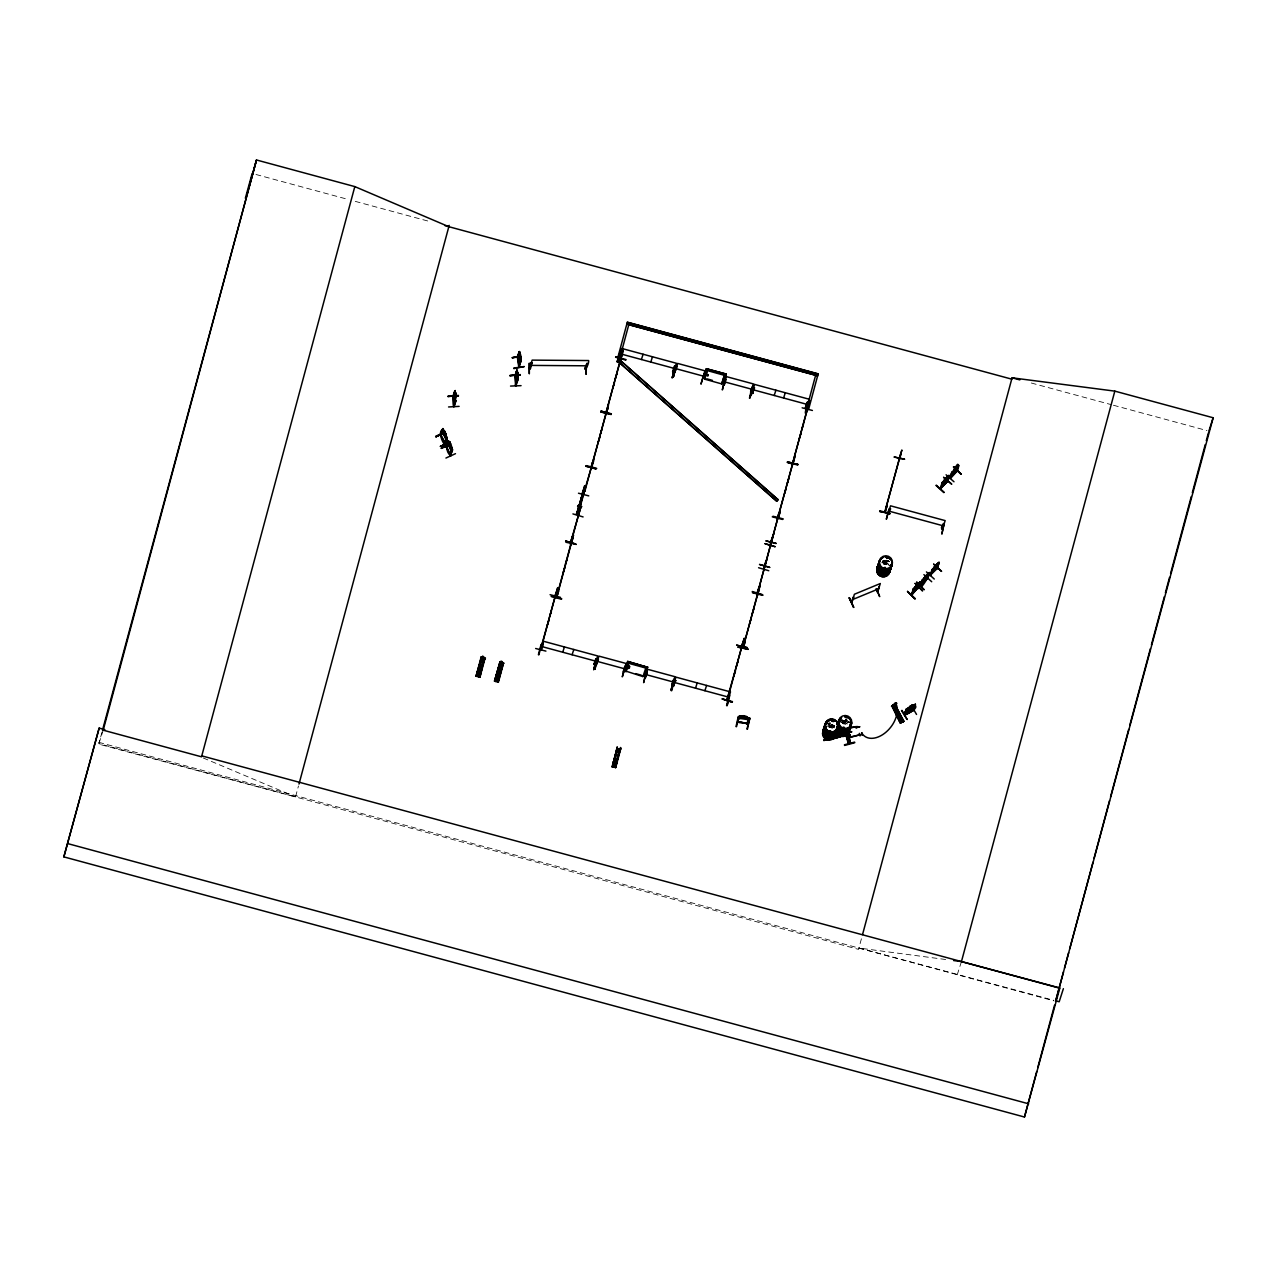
<?xml version="1.0" encoding="UTF-8"?>
<svg xmlns="http://www.w3.org/2000/svg" width="1277" height="1277" viewBox="0 0 1277 1277"><rect width="100%" height="100%" fill="white"/><g stroke="black" fill="none" stroke-linecap="round" stroke-linejoin="round"><path stroke-width="0.75" stroke-dasharray="5 3.75" d="M830.896 724.793L831.215 725.623M831.231 725.591L832.205 724.634M832.524 725.033L831.838 726.022L829.427 725.751M845.358 722.032L844.799 720.723M846.14 721.681L845.151 720.675L844.544 721.569M882.487 561.178A6.608 6.481 17.8 0 1 888.856 562.918C885.28 557.985 884.769 564.067 886.477 561.257M101.984 732.104L98.872 743.661L858.559 949.386L862.023 936.504M103.198 730.189L98.744 744.124L295.53 796.912L298.467 785.962M957.223 974.782L961.453 961.581M886.669 562.119L881.944 562.598A6.704 6.577 17.8 0 1 889.51 565.743L888.409 564.37M844.257 720.898L845.151 720.451M844.656 720.835L844.432 722.112L847.784 724.107A6.704 6.577 17.8 0 0 841.288 722.367L845.629 722.207M840.537 720.244L842.15 719.605M882.407 561.146L885.999 561.066M846.811 721.617L848.247 722.638A6.704 6.577 17.8 0 0 841.719 720.978L846.843 721.585M841.32 722.383L844.736 722.415M828.15 724.506L829.906 724.346A6.608 6.481 17.8 0 0 828.214 724.554A6.704 6.577 17.8 0 1 829.89 724.33M827.672 725.975L829.443 725.799M945.682 959.506L858.926 948.045L1053.796 1000.322M883.269 563.716L886.637 564.626M845.151 720.404L846.172 721.409M845.885 724.474A6.577 6.449 17.8 0 0 842.597 723.58L845.949 724.362M842.581 723.468L844.32 723.708M831.582 725.959L830.625 725.017M828.996 727.092L832.365 728.002M1031.305 383.004L1111.501 404.713M1113.4 405.24L1206.957 430.572M255.975 174.486L347.615 199.292M355.261 201.367L429.726 221.528M98.776 742.32L1053.701 1000.785M888.473 564.37L884.881 561.641M885.424 562.662L887.036 563.333M845.645 719.605L847.274 720.276A6.577 6.449 17.8 0 0 845.629 719.653M831.63 724.57A6.704 6.577 17.8 0 1 834.647 726.294A6.608 6.481 17.8 0 0 831.63 724.586L834.663 726.278A6.704 6.577 17.8 0 0 831.614 724.634M203.219 757.963L295.53 796.912M886.557 560.97L884.849 561.928M834.2 727.73L830.896 725.687M849.716 722.734L848.646 721.361A6.577 6.449 17.8 0 1 849.62 722.702M886.238 560.14A6.577 6.449 17.8 0 1 889.191 561.832M881.944 562.886A6.608 6.481 17.8 0 1 888.313 564.61M889.446 565.711A6.608 6.481 17.8 0 0 882.024 562.646A6.704 6.577 17.8 0 1 888.409 564.45M886.573 564.737A6.577 6.449 17.8 0 0 883.285 563.843A6.593 6.465 17.8 0 1 886.541 564.801M882.407 561.433A6.608 6.481 17.8 0 1 888.776 563.157M882.439 561.162A6.704 6.577 17.8 0 1 888.904 562.918M827.672 726.262A6.608 6.481 17.8 0 1 834.041 727.986M829.012 727.22A6.577 6.449 17.8 0 1 832.301 728.098M834.152 727.826A6.704 6.577 17.8 0 0 827.672 726.07A6.608 6.481 17.8 0 1 834.12 727.746M828.134 724.793A6.608 6.481 17.8 0 1 829.842 724.586A6.704 6.577 17.8 0 0 828.134 724.618M831.55 724.825A6.608 6.481 17.8 0 1 834.519 726.533M828.581 723.484A6.577 6.449 17.8 0 1 830.273 723.277M840.585 720.483A6.577 6.449 17.8 0 1 842.166 719.845M845.566 719.877A6.577 6.449 17.8 0 1 847.146 720.531M848.503 721.569A6.577 6.449 17.8 0 1 849.556 722.91M841.256 722.622A6.608 6.481 17.8 0 1 847.625 724.346M841.798 720.914A6.608 6.481 17.8 0 1 848.167 722.654M841.335 722.383A6.608 6.481 17.8 0 1 847.705 724.107M841.719 721.17A6.608 6.481 17.8 0 1 848.104 722.894M830.305 723.021L828.565 723.229A6.577 6.449 17.8 0 1 830.353 723.069M889.351 561.609L887.978 560.475A6.577 6.449 17.8 0 1 889.255 561.609"/><path stroke-width="1.5" d="M453.447 396.237L453.016 397.386L455.25 390.523L455.378 402.51L454.692 392.262L454.564 394.082M517.871 380.035L517.217 370.777L517.887 378.71M848.343 733.078C851.903 727.794 844.033 747.747 849.524 734.467L849.828 735.632L848.646 735.728M849.205 732.375L832.524 736.877M520.026 362.939L518.941 353.154M444.428 443.199L445.402 443.805L440.773 435.617L442.943 430.237C436.143 428.561 445.849 454.883 446.615 438.825L446.535 437.819L446.615 438.825M441.363 435.186L440.421 434.771M442.608 428.88L442.05 430.636C454.596 460.327 434.834 408.241 447.158 438.171L445.37 443.614M450.925 455.506C443.263 452.409 447.301 428.29 452.473 449.935L450.43 455.985L452.058 449.616L452.138 450.621M482.53 656.378L485.452 658.086L483.712 659.922L481.429 659.315L481.349 656.713M499.834 661.725L499.914 664.311L502.196 664.934L503.633 663.226M620.702 748.019L619.441 750.349L617.174 749.727L617.094 747.141M540.586 649.37L541.288 649.578M540.379 649.849L557.73 587.628L554.761 596.694M556.309 597.109L556.708 596.024M571.17 543.874L570.995 544.688M605.506 414.131L608.363 406.294M606.272 413.301L606.096 414.195M605.873 413.157L623.208 350.329L620.223 359.396M727.14 700.307L727.778 699.429M741.298 647.375L741.538 646.417M743.533 646.944L742.927 647.423M743.565 647.056L743.39 647.87M757.085 594.763L760.07 585.696L742.911 647.854M757.724 594.396L757.5 595.098M778.651 516.483L778.3 517.648L780.263 511.359M792.634 464.589L792.458 463.583M792.618 462.577L793.304 462.21M792.107 464.892L809.762 400.834L806.777 409.901M808.852 405.048C809.299 401.728 806.793 412.854 807.479 409.119M884.69 512.093L901.897 450.015L898.848 459.433M520.681 356.762L518.733 367.169L519.148 366.371M455.905 395.918C452.649 422.479 452.84 390.507 453.032 397.163M453.08 397.083L455.25 390.65M514.918 375.438L515.589 385.893L517.584 379.556M515.349 376.492L516.946 370.314L514.839 375.709M517.313 381.663L516.515 371.543L517.201 381.775M516.052 385.542L517.871 379.923M892.527 705.191L892.894 706.963L894.985 705.91L896.486 703.404L895.369 702.988M541.288 649.003C540.171 653.058 543.731 641.325 542.31 644.406M592.161 465.945L591.921 466.855M899.615 458.73L898.944 459.417L899.104 458.379M848.63 734.866L847.577 739.032L848.614 738.745M848.567 738.984L849.46 734.754M498.126 674.735L498.126 673.346M498.525 674.831L499.084 673.49M829.427 734.929L828.406 735.057M829.731 731.082L830.577 730.811M833.642 720.835L832.716 721.553L832.301 720.467M833.626 721.617L833.578 720.212M843.682 727.411L844.32 727.459M845.933 717.562L847.13 717.546M883.046 571.745L882.662 571.681M884.753 567.579L885.057 567.579M915.29 704.202L912.975 710.73L914.54 705.064C922.489 709.629 888.92 721.728 913.678 709.884L915.386 704.138L906.271 709.022L905.058 712.502L905.968 712.518M913.789 710.299L904.754 715.136L907.149 709.006L905.601 714.051M738.298 716.477L736.015 726.613M736.542 726.629L738.681 716.557M738.968 717.578L740.022 718.472M739.559 715.711L749.727 718.041L747.731 724.282L746.965 723.42M739.926 718.488L749.168 719.781M740.452 716.461L739.431 716.605L740.452 716.461C733.716 725.751 741.394 720.914 747.971 724.219M740.82 715.758L749.711 718.153L749.04 719.877M742.991 716.381L741.362 716.142L740.979 717.355L747.524 718.855L747.923 717.642L746.295 717.035M743.198 715.727L746.407 717.035M747.428 729.231L749.647 718.568L748.705 718.36L749.727 719.095L746.901 729.007M565.631 541.081L575.815 544.066L565.663 540.969M572.926 513.913L583.094 516.93M578.497 493.225L588.761 495.875M585.792 466.057L596.04 468.803M577.587 506.618L578.05 505.516L577.651 506.394M579.072 506.73L579.199 506.346M579.104 506.33L579.311 505.9M572.272 537.074L570.564 542.406L580.859 507.177L578.146 516.1M579.487 510.289L578.13 515.924M579.934 507.161L580.253 505.995L580.029 507.113M583.509 493.88L585.265 488.772M593.725 459.321L583.445 494.327M591.107 467.685L592.336 462.434M581.514 506.378L581.195 507.56L581.642 506.49M758.586 567.738L768.77 570.723M772.266 516.85L782.562 519.468M757.101 592.847L757.325 592.177M758.953 587.133L757.197 592.672M764.284 565.919L766.024 560.811M765.354 563.285L763.678 568.313M773.08 536.627L770.478 544.656M770.638 542.246L773.83 533.834M763.742 568.313L763.949 569.159L763.726 568.361M777.054 518.462L777.278 517.983M772.441 536.947L769.983 545.071M778.89 512.955L776.991 518.67M762.353 594.619L752.217 591.49M769.648 567.451L759.48 564.434L769.68 567.339M776.129 543.316L765.817 540.857L776.081 543.523M615.594 357.241L625.81 360.098M560.38 597.301L550.084 594.699M565.871 542.246L576.262 544.433M611.188 414.498L600.892 411.944L601.132 411.066L611.236 414.387L600.892 411.944M736.669 645.108L746.949 647.758M802.148 407.81L812.411 410.476M762.72 595.321L752.424 592.767M894.283 456.99L904.659 459.241L894.251 457.086M535.638 648.493L545.918 651.11M551.265 596.598L561.529 599.248M586.478 465.626L596.726 468.356M538.91 654.83L541.4 644.709M538.399 654.67L541.033 644.614M540.969 649.785L541.225 648.924M554.777 597.029L555.016 596.12M542.661 644.502L542.901 643.592M557.059 590.932L555.096 597.221L555.463 596.056M542.996 644.614L542.071 644.374L542.996 644.614L541.193 650.328M618.77 357.049L617.03 361.982L620.271 351.957M620.191 351.941L617.557 362.014M570.787 543.667L570.611 544.385M558.672 591.139L556.708 597.428L556.98 596.423M591.682 465.913L591.395 466.807L591.714 465.834M619.026 356.73L620.063 357.384M572.846 538.479L571.042 544.385M621.691 351.925L620.766 351.67L621.691 351.925L619.904 357.544L619.074 357.384M606.814 411.306L606.112 412.152M593.709 460.837L591.826 466.999M606.431 412.471L606.671 411.561M620.255 359.683L620.574 358.502M622.538 353.617L620.574 359.906M596.918 659.746L593.725 669.675L596.678 659.155L595.752 658.916L596.934 659.762M593.757 669.563L596.455 659.523M672.644 371.846L673.57 372.086C680.146 349.914 666.227 399.062 675.357 366.467L674.432 366.212L672.628 371.463L673.745 371.926M674.432 366.212L675.262 366.802M672.963 377.114L675.565 367.026L672.5 376.875M671.191 690.634L673.825 680.577M674.256 680.689L671.75 690.681M674.096 685.813L673.059 685.797M675.804 680.577L674.879 680.338L675.804 680.577L673.187 686.052L675.916 677.129L730.508 691.911L727.555 700.834L729.454 694.113M753.063 387.921L749.822 397.945L752.903 387.985M752.951 392.933L752.009 392.837M754.484 387.889L753.558 387.633L754.484 387.889L752.568 393.587M732.296 702.27L722.223 698.902L732.312 702.206M736.637 645.22L747.029 647.407M772.984 516.243L783.264 518.925M787.446 462.466L797.933 464.317C792.363 465.435 777.007 458.299 797.758 464.956M741.618 646.449L744.283 638.149L726.9 699.876M726.565 705.527L729.486 695.119L728.56 694.88L729.726 695.71L727.092 705.782L729.199 695.47M727.06 699.892L727.89 700.434L727.363 699.078M743.022 642.267L743.613 641.453L741.298 647.647M806.441 408.129L805.643 407.235M805.611 407.267L806.378 408.049L809.187 399.222L754.595 384.425L751.866 393.396M807.144 402.526L808.165 402.431C800.727 423.485 810.767 408.448 807.144 402.526L805.611 407.698M743.613 646.864L743.326 647.934L744.874 641.565M757.101 595.098L757.341 594.188M757.772 594.22L757.596 594.906M759.384 589L757.5 595.162M792.825 463.998L792.49 464.876L794.422 458.698M794.917 456.815L792.969 463.104L792.73 462.066M806.793 410.236L807.016 409.231L807.24 410.348M890.021 513.705L879.645 511.438L890.085 513.466M884.769 512.077L884.977 510.944L885.28 511.997M886.829 506.889L886.701 505.884L885.264 511.885M901.227 453.319L899.375 459.417M886.446 519.132L889.111 508.964L886.318 519.085M944.038 523.937L941.835 534.121L944.214 523.458C939.489 528.502 942.218 528.375 942.426 529.093L945.156 520.601L890.548 505.82L887.898 514.439L888.824 513.865M890.532 508.916L889.606 508.677L890.532 508.916L887.914 514.376M941.58 528.981L942.602 528.455M597.476 659.347L594.906 669.324M594.874 669.324L597.253 659.315M596.742 664.599L596.455 663.96M598.466 659.092L596.167 664.647L598.945 656.123L626.241 663.513L623.032 671.957M703.914 374.177L700.961 384.154L704.92 370.809L677.624 363.418L674.926 372.022L677.145 366.387M625.235 666.881L622.282 676.858L625.219 666.722M645.172 677.177C643.831 683.051 649.817 662.971 645.364 678.023M750.908 392.534L753.701 384.01L726.39 376.619L724.139 385.303L723.772 384.553M725.927 379.604L724.139 385.223M673.761 679.907L671.048 690.059L674.001 680.082M752.297 386.755C743.406 420.516 759.464 366.627 750.525 392.167M611.38 413.796L601.1 411.178M748.178 649.386L737.819 647.12L748.258 649.147M797.886 464.525L787.654 461.731M879.821 510.784L890.069 513.546M201.766 755.856L1059.782 988.206L1024.473 1117.024L63.85 856.883L99.159 728.082L104.858 729.63M63.85 856.883L99.159 728.082M102.495 730.173L256.485 159.976L354.814 186.602L201.527 756.814L103.198 730.189L256.485 159.976M298.994 784.046L449.185 225.359M480.886 657.958L476.098 676.124L477.199 676.427L482.083 658.278L480.934 657.974L482.067 658.278M476.321 676.156L481.509 657.815L476.002 676.108L477.151 676.427L481.174 658.006M482.754 659.219L483.185 658.357M476.305 676.06L479.96 677.161L483.919 658.709L484.845 659.012L479.944 677.161L478.779 676.842L483.632 658.677M479.418 677.002L484.653 658.677L478.763 676.826M499.914 663.114L495.684 681.439L494.55 681.12L499.658 662.986L503.33 664.008L498.429 682.157L497.296 681.854L502.116 663.689L503.298 664.008L502.212 663.721M499.722 662.747L494.582 681.136M499.993 662.827L494.486 681.104L495.684 681.439L500.488 663.274M495.237 681.311L500.281 663.178M500.185 661.869L500.839 661.454M500.807 663.417L501.973 663.322M501.222 663.29L501.063 664.152L501.462 663.417M497.695 681.966L502.404 663.737M497.775 681.982L503.138 663.673L497.998 682.046M501.015 661.39L503.968 663.242M617.765 357.768L619.808 358.151L617.765 357.768L627.342 322.171L818.158 373.842L808.58 409.438L806.585 408.911L815.588 375.422M579.981 504.495L576.39 514.408L577.22 513.099M576.39 514.408L584.962 485.994L581.769 496.194M579.247 505.516L584.515 485.883M541.64 646.481L556.038 592.911M619.744 358.31L628.747 324.821M557.41 594.028L571.825 540.458M571.968 539.245L579.167 512.46M584.834 491.39L592.033 464.605M592.448 463.727L606.846 410.156M607.118 409.167L621.516 355.597M608.538 404.873L590.932 468.308L590.724 467.462M627.757 661.965L624.661 670.728L642.938 676.587L646.098 667.153L628.779 662.46M703.34 378.024L706.309 368.702L726.326 374.113L723.357 383.435L725.943 374.544L706.436 369.261L703.34 378.024L704.808 378.407M627.63 661.406L647.535 667.264L627.63 661.406L624.661 670.728M706.309 368.702L726.326 374.113M616.903 748.386L612.465 766.711M617.829 748.705L612.417 766.695L616.983 748.162M612.274 766.663L617.254 748.242M612.497 766.727L617.541 748.593L612.864 766.823L611.795 766.535L615.706 767.573L620.574 749.423L619.664 749.12L614.588 767.269L615.45 767.445M619.106 749.104L618.068 748.833M619.664 749.12L615.674 767.573M615.243 767.445L620.399 749.088L614.78 767.285M647.247 667.248L644.422 676.076L647.647 666.817M723.357 383.435L721.633 383.882L704.649 379.157L704.888 378.279M728.704 695.103L742.591 643.432M758.522 589.766L778.587 515.126M743.964 644.55L758.378 590.98M793.4 460.662L757.596 592.831M793.655 459.688L808.07 406.118M795.092 455.394L777.422 518.829M885.807 508.869L900.205 455.298M862.534 934.588L1012.07 377.8L1019.844 379.892M953.568 960.543L961.453 961.581L1114.821 391.129L1213.15 417.755L1055.552 1001.407M1024.473 1117.024L1036.701 1071.531M1037.722 1067.748L1054.531 1005.191M1055.584 1001.296L1063.47 971.957M1064.507 968.11L1068.641 952.706M1069.679 948.859L1092.968 862.246M1094.006 858.399L1109.521 800.647M1110.559 796.8L1128.66 729.438M1129.698 725.575L1150.401 648.588M1151.439 644.741L1164.369 596.614M1165.406 592.767L1169.54 577.364M1170.578 573.517L1191.281 496.53M1192.319 492.683L1205.249 444.556M1206.286 440.709L1208.345 433.015M578.513 506.586L578.657 506.075M580.588 507.001L580.748 506.41M245.36 198.206L252.16 173.449M249.558 185.117L256.358 160.359M577.124 512.987L584.483 487.766L585.377 488.006L580.764 504.67L578.018 513.242L577.124 512.987L584.531 487.575M578.018 513.242L582.631 496.577L581.737 496.322M628.715 663.306L628.954 662.428L645.939 667.153L645.699 668.031L628.715 663.306L625.953 671.862M642.938 676.587L643.193 675.709M920.414 582.312C919.632 582.264 916.678 596.487 919.52 582.344M922.345 579.854C915.386 602.329 938.004 558.863 926.942 578.72M930.39 574.889L937.621 568.201L939.026 562.518L937.126 568.728M354.814 186.602L448.818 226.699M447.876 396.333L458.427 395.758M445.96 434.18L444.476 431.067L445.96 434.18L445.226 436.175L443.853 433.27L435.84 436.798L443.853 433.095L444.524 431.195M448.562 406.964L459.129 406.373M452.84 396.445L454.644 391.065M442.8 428.801L440.788 434.563L445.402 443.805M440.868 435.665L442.193 429.535M444.204 431.897L444.476 431.067M449.951 441.842L440.405 446.407L450.174 442.465M455.554 393.843L455.362 392.358C456.4 394.13 453.096 411.386 453.989 405.272M455.921 400.659L454.021 406.613L453.367 396.014M441.363 448.435L449.344 445.003M446.2 437.963L444.524 442.943M444.795 442.991L446.535 437.819M445.976 446.758L448.051 441.188L446.854 447.285M446.439 447.477L447.716 441.331M451.148 446.679L449.041 442.305L449.217 445.593L451.467 449.536L451.196 446.551M449.999 442.864L449.376 445.066L450.733 447.988L451.467 445.992M445.928 458.044L455.49 453.67M451.723 449.759L450.382 454.596M452.058 449.616L450.478 454.628M517.281 357.161L512.221 357.72L517.696 356.81L517.855 358.103L519.34 351.829L517.201 357.273L517.871 357.959L519.516 351.542M520.346 375.087L509.778 375.614L520.314 374.624M513.753 368.047L524.272 366.563L513.849 368.606M518.223 355.341C520.521 340.544 522.006 375.741 519.755 352.388M519.276 357.289L520.186 353.937M510.529 386.069L521.064 385.654M519.771 360.449L520.808 357.225M514.966 376.651L517.073 369.803L517.329 370.841M520.713 361.008L518.813 367.377L517.329 356.858M520.968 360.242L519.164 367.217L517.728 357.049M517.696 372.325L517.249 377.721L517.584 372.325M521.064 361.583L520.026 362.828M517.839 375.183L515.509 384.856M529.364 373.634L529.301 363.115L529.237 373.618M529.428 368.702C529.827 367.393 529.987 371.415 531.12 362.971L532.078 363.338L531.12 362.971M530.498 368.606L529.428 368.606M530.274 368.718L532.078 362.971M481.509 657.815L477.215 676.427M478.556 667.711L481.988 668.589M477.119 673.043L480.535 673.953M477.614 671.191L481.046 672.069M478.077 669.515L481.493 670.441M476.8 674.272L480.216 675.15M483.536 658.15L482.323 658.405L483.408 658.533M586.095 365.078C582.775 374.624 589.32 364.536 588.617 360.545L532.158 360.13L529.54 368.191M586.638 363.753C588.458 360.816 584.371 370.889 584.914 368.415M586.127 373.953L586.079 365.27L586.159 373.953M497.056 672.676L500.472 673.602M495.284 679.268L498.7 680.146M495.604 678.039L499.036 678.917M496.099 676.203L499.515 677.129M496.545 674.559L499.977 675.437M494.79 681.072L498.365 682.141M618.994 357.352L621.787 348.461L676.395 363.259L673.522 371.91M618.052 361.407L776.703 501.207L618.052 361.407L619.473 359.731L778.076 499.706L619.473 359.731M620.031 356.953L619.058 356.953L620.143 356.969M615.211 379.061L616.903 373.778M612.737 388.272L614.429 382.988M608.123 407.203L605.905 414.466L606.304 413.189M600.541 433.605L602.233 428.322M598.067 442.816L599.759 437.532M584.962 485.994L581.673 494.758M583.174 494.853L585.377 488.006M551.409 596.072L561.704 598.626M572.399 536.627L571.042 542.246M570.659 543.747L570.516 544.672L573.517 535.175L556.772 597.237M565.519 563.907L567.211 558.64M563.045 573.118L564.737 567.85M549.733 616.36L551.425 611.092M547.258 625.57L548.95 620.303M540.586 649.801L543.108 641.166L597.7 655.947L594.763 664.87L594.092 663.912M641.405 359.507L643.097 354.24M650.791 362.061L652.483 356.778M562.726 652.212L564.418 646.944M572.112 654.75L573.804 649.482M593.853 664.519L595.752 658.916M704.696 378.391L707.458 369.755L724.618 374.448L724.378 375.326L707.394 370.601L707.634 369.723L704.649 379.157M707.666 375.598L708.065 375.869M624.836 666.243L623.527 672.069M626.001 671.079L628.954 662.428M628.731 667.169L629.21 667.344M628.38 668.174L628.587 668.573M628.603 667.089L629.577 667.153M629.609 666.402L628.667 666.067L629.593 666.291M721.633 383.882L724.666 374.448L722.016 383.084M613.806 759.975L617.238 760.853M614.317 758.091L617.733 759.017M616.695 750.253L619.584 751.036M612.529 764.684L615.961 765.562M612.034 766.519L615.466 767.397M644.677 676.14L647.535 667.264M645.013 677.927L647.71 669.324L675.006 676.714L671.894 684.664M751.818 392.693L752.712 393.508M673.617 679.46L671.941 684.695M774.213 395.471L775.905 390.203M783.599 398.025L785.291 392.741M695.518 688.175L697.226 682.908M704.904 690.713L706.596 685.446M805.34 407.778L807.24 402.175M806.585 408.911L808.58 409.438M818.11 374.001L627.294 322.331M807.383 409.422L809.091 404.139M801.764 429.567L803.456 424.299M799.29 438.777L800.982 433.51M787.095 484.127L788.787 478.843M784.621 493.337L786.313 488.053M778.475 517.377L780.024 512.269M767.413 557.698L764.061 568.935M752.057 614.429L753.765 609.161M743.613 641.453L741.745 647.439M749.583 623.639L751.291 618.355M736.286 666.881L737.978 661.614M733.812 676.092L735.504 670.808M745.225 641.661L743.437 647.567M726.868 700.594L728.56 694.88M732.471 701.6L722.191 698.998M739.67 715.743L737.787 721.776M743.23 715.615L742.671 717.738L745.832 718.456L746.502 716.381M743.868 715.902L745.896 716.365M746.822 723.963L748.705 718.36M747.923 723.804L737.819 721.521L748.003 723.644M849.189 597.875L853.659 607.389L849.157 597.907M853.212 597.125L851.472 602.425L853.802 597.269M851.759 602.808L854.393 594.252L880.316 583.541L877.586 592.145M853.659 607.389L849.46 597.684M887.068 505.979L885.44 511.199M840.362 736.765L840.936 735.121L828.677 738.074L823.713 740.532L835.956 737.771L833.003 738.01L836.483 736.621L828.31 739.335C847.289 734.275 817.791 741.123 831.503 738.393C820.089 742.049 844.273 735.76 834.855 736.797M824.559 739.83L825.676 739.559M827.448 738.713L827.081 740.181L837.073 737.819L840.442 736.653L840.825 735.169M877.411 591.666L879.151 586.414L877.65 592.081M848.822 734.371L832.061 738.984L848.71 733.956M851.727 731.976L832.62 737.228L851.567 731.609M844.416 744.794L854.616 742.097M847.385 738.329L848.391 734.77L850.61 743.262L848.183 734.866M849.253 732.168L848.662 734.195L833.865 737.962M849.732 735.169L848.375 734.818M846.38 735.344L848.774 743.725L846.539 735.217M850.147 743.278L847.657 735.025M940.239 488.309L947.534 481.429L940.447 488.804L942.586 482.514L947.694 476.656L943.942 481.445L944.613 479.37M941.979 482.722L942.091 484.334M943.655 477.39L951.764 484.206L943.639 477.359M948.364 475.954L941.915 482.802L940.638 488.532M907.564 591.459L915.322 598.642M941.133 488.149L944.421 480.152M946.097 474.789L953.983 481.78M946.608 481.716L948.859 475.411M946.8 482.036L949.034 475.395L948.316 476.018M949.226 476.002L947.662 481.142M913.183 589.048L912.8 591.826M915.162 583.397L922.569 590.948L915.13 583.429M944.182 492.268L936.312 485.196M920.142 581.642L913.199 589.192L911.379 594.874L918.514 587.149L918.003 588.362M912.241 593.837C917.684 579.774 909.096 599.791 912.512 594.076M951.078 474.198L951.828 473.975C966.37 456.958 947.901 480.79 951.716 472.378M953.376 466.999L961.102 474.278L953.664 466.759M915.098 587.628L917.62 584.467L915.21 586.909M916.806 582.12L924.181 589.782L916.758 582.232M956.792 471.373C962.986 447.078 943.017 495.189 952.323 472.155M915.817 585.68L914.715 589L917.604 585.792L916.311 586.718C921.85 580.173 911.586 590.9 915.354 587.771L913.55 590.197L917.955 583.972M917.046 585.313L917.445 584.499M917.732 588.106L919.663 582.823L918.865 583.381M958.596 465.051L956.665 471.612M921.786 581.753L929.305 572.447L927.214 579.167M923.909 574.634L931.715 581.753M958.947 465.642L957.351 470.894L950.471 478.173M920.925 585.744L922.952 579.63L921.659 584.882M924.293 578.561L924.963 576.486M942.745 524.911L941.724 528.423M924.756 577.14L923.127 579.822L928.714 573.086M927.629 578.05L920.605 585.6M961.182 474.118L953.68 466.728M938.563 563.907L931.524 571.394L934.572 566.86M930.263 575.32L932.066 569.494M930.598 575.576L932.673 569.271L930.981 574.554M934.03 568.217L934.7 566.142M938.403 562.79L932.848 569.462L934.509 566.924M891.761 705.91L900.269 723.101L901.339 722.559L892.288 705.83L900.333 723.069L903.861 721.282L895.033 704.489L891.458 706.293M902.839 721.792L893.597 704.441L892.99 705.319M936.887 568.808L939.026 562.088L932.082 569.654M892.655 707.618L895.704 706.277M892.862 705.702L893.868 704.681L892.767 704.984M934.269 579.04L926.448 571.904M894.586 704.649L903.797 721.313L902.807 721.808M933.679 564.163L941.564 571.282M896.422 715.152L899.567 713.54M898.114 718.376L901.259 716.748M899.008 720.068L902.169 718.456M901.977 710.363L907.181 719.526L901.514 710.635M899.631 721.17L902.743 719.637M906.367 708.974L904.723 714.402M905.792 714.418L907.899 708.16L912.241 705.83M909.208 707.618L907.293 710.523L909.463 708.751L907.755 709.086L910.421 708.24M908.601 709.789L909.687 706.484L912.64 704.888L912.369 705.718M911.299 705.415L916.535 714.45M911.108 708.623L911.778 706.548L913.31 706.197L910.948 709.15M912.528 704.968L911.411 708.24L908.298 710.172L912.432 707.745L910.709 708.065L912.784 706.373M1114.821 391.129L1012.214 377.832L1011.847 379.173L445.003 225.662M961.453 961.581L1059.862 987.967M1208.872 431.083L1213.15 417.755M1063.374 988.669L1059.176 1001.759L1055.712 1000.833M877.044 591.81L877.459 591.618M606.383 411.274L606.463 412.567M615.227 758.889L615.386 760.134M616.456 759.863L616.456 759.049M886.174 557.251L888.058 557.027M886.557 557.091L886.813 558.113M885.057 567.291L884.211 567.914M887.882 557.65L886.557 557.81M831.902 720.627L833.785 720.388M833.833 721.122L831.981 721.106M440.565 434.627L441.299 435.617M620.75 359.523L620.973 358.645M529.412 367.999L530.418 368.462M848.598 738.84L849.652 735.536M484.765 658.214L483.744 659.794L481.461 659.171M620.494 748.641L619.489 750.206L617.206 749.583M947.486 478.588L948.38 477.055M957.223 468.244L958.197 466.791M918.658 584.802L913.151 590.66L919.679 583.461M927.9 575.672L922.297 581.466L928.746 574.187M861.672 732.775L862.326 735.329L861.672 732.775A23.05 15.228 -51.8 0 0 886.286 731.913A23.05 15.228 -51.8 0 0 895.64 703.052L893.677 705.032M896.566 703.18L895.959 703.994M917.253 585.233L918.418 584.18L913.422 589.766L913.789 588.825M926.32 576.757L928.044 573.772L927.022 574.698M936.057 566.413L937.781 563.428L936.679 564.466M480.583 669.611C480.838 666.514 478.061 670.345 480.423 669.723M832.412 720.324L833.514 720.739M844.225 727.571L843.315 727.267M643.337 675.772L644.789 675.709M918.913 583.318L912.624 590.309M941.995 482.882L942.921 481.764M952.562 471.325L951.732 472.522M914.093 588.09L913.199 589.192M913.933 589.048L915.162 587.58M584.93 368.67L585.904 369.021M898.992 715.743L897.923 714.593L898.992 715.711M943.831 492.635L936.057 485.483M907.516 591.522L915.018 598.977L907.612 591.427M776.703 501.207L778.124 499.546M944.629 479.513L946.975 477.007M942.586 482.514L941.947 483.201L942.857 482.754M956.984 470.67L950.04 477.933M941.245 487.894L946.927 481.86M956.585 471.548L950.87 477.79L954.142 469.808M918.163 583.334L915.817 585.824M927.325 574.139L924.979 576.629M937.063 563.78L934.716 566.27M915.146 587.755L917.333 585.441M922.952 579.63L922.297 580.317L923.223 579.87M932.673 569.271L932.034 569.957L932.944 569.526M939.297 562.758L938.387 563.205M937.621 565.328L932.114 571.186M911.73 595.034L918.594 587.069M930.342 575.241L937.398 567.595M941.452 571.394L933.71 564.195M594.954 664.854L594.028 664.343M913.103 708.128L914.316 706.947L912.911 708.719M917.796 584.004L918.897 582.966L913.55 590.261L915.529 586.398M480.934 657.001L481.748 656.729M912.927 707.41L907.085 710.619M616.344 759.991L615.386 760.102M846.316 716.509L846.843 716.62M845.566 717.466L847.401 717.482L845.965 716.381M830.609 731.146L829.779 731.035M952.498 472.346L957.431 466.297L956.489 467.302M906.989 709.358L905.632 710.762L913.741 707.139L914.891 705.989L905.712 710.762L914.045 705.606M672.628 371.463L673.665 371.735L672.771 371.208M540.267 649.626L540.873 648.684M727.651 700.786L726.741 700.339M909.064 708.352L907.484 709.405L911.698 707.554L913.773 705.016L912.321 705.606M907.181 709.789L908.713 708.879M900.86 722.798L892.288 705.83M902.775 721.824L894.89 704.345M895.017 704.489L893.948 705.032L903.047 721.665L903.813 721.297M894.395 703.643L895.193 703.228M911.938 706.564L907.005 709.469M906.766 709.948L908.809 708.847M911.634 707.298L913.247 706.42M906.223 712.039L905.249 711.928L913.167 708.112L905.888 712.582L912.927 708.591M909.655 706.612L912.688 704.984M906.478 709.773L907.149 709.006M915.545 704.92L914.54 705.064M909.016 708.559L911.858 707.043M892.831 706.835L894.906 705.782M899.407 459.289L899.551 458.491M442.05 430.636L446.583 439.911L445.801 439.543M444.157 431.77L443.502 430.509L443.678 433.797L445.976 437.74L445.641 434.882M435.84 436.798L443.566 432.664M435.617 436.303L443.598 432.695M446.758 436.957L447.158 438.171M440.342 446.28L450.174 442.48M441.108 448.083L450.717 443.773M448.85 441.491L452.633 449.983M447.604 442.417L451.978 451.771M447.892 444.125L451.451 451.404M894.794 704.585L903.238 721.585M911.73 707.219L913.007 706.58M852.701 599.536L878.624 588.825M498.126 673.394L499.068 673.522M887.659 558.32L886.222 557.49M841.958 731.29L842.756 731.737M895.672 703.388L896.63 703.308M848.359 743.837L846.012 735.44M913.933 705.558L914.875 705.207M914.683 705.798L913.789 706.085M842.932 731.242L844.336 730.859L839.947 732.024L841.367 731.657A8.907 1.469 -15.9 0 1 850.466 727.714A8.907 1.469 -15.9 0 1 858.495 727.092L859.916 726.725L855.798 727.81L857.218 727.427A7.439 1.213 -15.9 0 0 850.514 727.954A7.439 1.213 -15.9 0 0 842.932 731.242L842.996 731.162M848.519 735.185L849.652 734.882M848.598 735.456L849.796 734.945M848.742 737.292L859.804 734.818L848.71 737.867M848.63 737.595L851.328 736.893M844.544 745.449L854.744 742.735M837.696 735.871L823.92 739.878M778.3 516.243L777.948 517.552M906.782 711.002L908.123 710.698M850.147 743.358L847.72 734.275M520.713 357.321L520.314 353.921M519.484 352.755L518.989 351.877M517.377 356.491L512.221 357.72M828.087 740.117L827.097 739.782M517.009 371.24L516.578 370.33M520.314 374.656L509.778 375.614M458.379 395.391L447.844 396.508L458.443 395.822M707.442 374.225L707.697 374.369M586.063 374.049L586.51 365.366M530.466 365.398L586.925 365.813M499.802 661.869L500.712 661.789M617.477 747.141L616.711 747.54M888.042 513.929L888.76 514.072M501.318 664.216L501.558 663.673M905.01 712.406L905.92 712.422M483.025 656.266L481.7 656.873M501.222 661.39L502.34 661.63M500.552 663.29L500.089 663.162M912.177 594.028L911.507 594.539M615.706 356.874L625.953 359.571M601.036 411.386L611.284 414.131M943.192 523.57L944.118 523.809M752.552 592.241L762.816 594.954M585.744 466.249L595.992 468.962M446.375 446.168L450.797 455.697M675.932 368.686L703.228 376.092M724.697 381.903L752.009 389.293M620.095 353.745L674.703 368.526M752.903 389.708L807.495 404.49M888.856 511.103L943.464 525.885M541.416 646.449L596.008 661.231M597.253 661.39L624.549 668.781M646.018 674.607L673.314 681.998M674.208 682.413L728.816 697.194M499.945 664.184L502.228 664.79M68.08 843.698L1028.703 1103.823M706.772 378.806L712.438 380.386M579.87 504.431L580.764 504.67M635.643 673.617L641.293 675.182M707.618 375.757L706.867 375.534M849.572 734.722L847.641 739.128M620.989 748.338L620.367 747.476M515.94 385.766L515.365 375.693M450.414 455.745L446.04 446.567M918.083 585.92L912.736 591.905M924.692 577.204L922.265 579.918M447.924 443.662L451.499 447.094M912.129 705.989L909.112 707.65M877.123 590.118L879.677 596.63L876.134 588.585M859.756 734.85L859.405 733.381L859.485 734.243M520.393 360.992L519.771 353.234L520.106 354.703M859.565 734.562L860.059 735.935L859.772 734.674M517.361 379.429L517.313 371.623L517.488 373.107M442.161 430.588L442.496 432.344M519.643 356.139L520.138 359.3M455.634 400.292L455.697 401.233L455.266 400.308M891.601 565.057A6.608 6.481 17.8 0 1 882.503 570.979A6.704 6.577 17.8 0 1 880.284 560.236M880.332 560.395A6.608 6.481 17.8 0 0 882.503 570.979A6.704 6.577 17.8 0 0 891.729 564.977M890.899 564.737A6.577 6.449 17.8 0 1 883.732 572.766A6.577 6.449 17.8 0 1 878.879 563.093M890.979 564.53A6.577 6.449 17.8 0 1 883.812 572.543A6.577 6.449 17.8 0 1 878.943 562.886M891.953 561.816A6.704 6.577 17.8 0 1 887.26 569.845A6.704 6.577 17.8 0 1 879.039 565.136A6.704 6.577 17.8 0 1 883.748 557.091A6.608 6.481 17.8 0 0 879.199 564.945A6.608 6.481 17.8 0 0 887.276 569.59A6.608 6.481 17.8 0 0 891.905 561.672M891.282 560.22A6.704 6.577 17.8 0 0 885.472 556.884A6.608 6.481 17.8 0 1 891.25 560.108M891.841 565.28A6.608 6.481 17.8 0 1 881.481 568.68A6.608 6.481 17.8 0 1 882.152 557.921M885.44 557.075A6.608 6.481 17.8 0 1 890.117 559.007M890.261 569.207A6.608 6.481 17.8 0 1 881.178 575.129A6.704 6.577 17.8 0 1 878.943 564.386A6.608 6.481 17.8 0 0 881.178 575.129A6.704 6.577 17.8 0 0 890.388 569.127A6.608 6.481 17.8 0 1 881.258 574.889A6.608 6.481 17.8 0 1 879.071 564.29M877.57 567.1A6.593 6.465 17.8 0 0 882.455 576.789A6.593 6.465 17.8 0 0 889.622 568.76A6.577 6.449 17.8 0 1 881.641 576.534A6.577 6.449 17.8 0 1 878.64 565.695M890.628 565.966A6.704 6.577 17.8 0 1 882.455 573.98A6.704 6.577 17.8 0 1 879.406 562.934M890.516 569.43A6.608 6.481 17.8 0 1 880.859 573.293A6.608 6.481 17.8 0 1 879.454 563.093M890.42 569.047A6.704 6.577 17.8 0 1 881.178 575.065A6.704 6.577 17.8 0 1 878.975 564.306M890.803 567.515A6.608 6.481 17.8 0 1 881.721 573.437A6.608 6.481 17.8 0 1 879.534 562.838M837.089 726.757A6.608 6.481 17.8 0 1 833.019 734.498A6.608 6.481 17.8 0 1 824.782 731.082A6.608 6.481 17.8 0 1 827.416 722.75M836.93 729.566A6.577 6.449 17.8 0 1 827.879 735.472A6.577 6.449 17.8 0 1 825.708 724.921M837.329 728.864A6.577 6.449 17.8 0 1 825.964 728.768A6.608 6.481 17.8 0 1 831.646 718.983A6.608 6.481 17.8 0 1 837.393 728.752A6.608 6.481 17.8 0 1 825.98 728.656A6.577 6.449 17.8 0 1 831.614 719.127A6.577 6.449 17.8 0 1 837.329 728.864A6.608 6.481 17.8 0 0 845.262 733.477A6.608 6.481 17.8 0 0 849.891 725.575M826.602 722.064A6.608 6.481 17.8 0 0 826.251 730.811A6.608 6.481 17.8 0 0 835.078 732.024A6.608 6.481 17.8 0 0 836.978 723.484A6.704 6.577 17.8 0 1 835.094 732.264A6.608 6.481 17.8 0 1 826.171 731.067A6.608 6.481 17.8 0 1 826.522 722.303M829.475 720.467A6.704 6.577 17.8 0 0 827.863 721.106A6.704 6.577 17.8 0 1 829.491 720.388M831.199 720.26A6.704 6.577 17.8 0 1 834.551 721.154A6.704 6.577 17.8 0 0 831.231 720.18A6.608 6.481 17.8 0 1 834.551 721.09M825.102 724.857A6.608 6.481 17.8 0 0 829.986 734.562A6.608 6.481 17.8 0 0 837.169 726.501A6.704 6.577 17.8 0 1 833.099 734.435A6.704 6.577 17.8 0 1 824.734 730.971A6.704 6.577 17.8 0 1 827.416 722.495A6.608 6.481 17.8 0 0 826.139 723.516M836.898 723.724A6.608 6.481 17.8 0 1 834.998 732.264A6.704 6.577 17.8 0 1 826.123 731.035A6.704 6.577 17.8 0 1 826.474 722.143A6.704 6.577 17.8 0 0 826.139 730.971A6.704 6.577 17.8 0 0 835.11 732.2A6.704 6.577 17.8 0 0 837.042 723.516M831.183 720.436A6.608 6.481 17.8 0 1 834.472 721.329M827.959 721.042A6.608 6.481 17.8 0 1 829.555 720.404M834.089 737.148A6.608 6.481 17.8 0 1 832.716 738.17M831.135 738.808A6.608 6.481 17.8 0 1 824.719 727.906M835.765 730.907A6.608 6.481 17.8 0 1 835.126 735.823M834.216 737.068A6.704 6.577 17.8 0 1 832.827 738.106M831.215 738.76A6.704 6.577 17.8 0 1 826.091 726.645M835.605 733.716A6.577 6.449 17.8 0 1 826.554 739.622A6.577 6.449 17.8 0 1 824.383 729.071M836.866 729.79A6.577 6.449 17.8 0 1 827.815 735.68A6.577 6.449 17.8 0 1 825.644 725.128M825.15 726.294A6.704 6.577 17.8 0 0 828.198 737.34A6.704 6.577 17.8 0 0 836.355 729.343A6.704 6.577 17.8 0 1 828.214 737.276A6.608 6.481 17.8 0 1 825.197 726.453M829.507 738.776A6.608 6.481 17.8 0 1 826.171 726.645M836.227 729.454A6.608 6.481 17.8 0 1 828.198 737.324A6.704 6.577 17.8 0 1 825.165 726.23A6.608 6.481 17.8 0 0 828.262 737.084A6.608 6.481 17.8 0 0 836.307 729.199M850.913 724.793A6.608 6.481 17.8 0 1 838.622 727.954M838.606 721.457A6.608 6.481 17.8 0 1 839.643 720.132M851.041 724.713A6.704 6.577 17.8 0 1 837.888 726.326M837.872 722.91A6.704 6.577 17.8 0 1 839.596 719.973A6.608 6.481 17.8 0 0 838.031 722.782M850.211 724.474A6.577 6.449 17.8 0 1 845.613 732.36A6.577 6.449 17.8 0 1 837.552 727.73M838.191 722.83A6.577 6.449 17.8 0 1 839.228 721.505M850.29 724.267A6.577 6.449 17.8 0 1 845.677 732.136A6.577 6.449 17.8 0 1 837.616 727.507M838.255 722.622A6.577 6.449 17.8 0 1 839.292 721.282M841.463 717.403A6.704 6.577 17.8 0 0 838.781 725.879A6.608 6.481 17.8 0 0 847.066 729.406A6.608 6.481 17.8 0 0 851.152 721.665M850.993 724.554A6.608 6.481 17.8 0 1 838.031 726.134M841.463 717.658A6.608 6.481 17.8 0 0 838.829 725.99A6.704 6.577 17.8 0 0 847.146 729.343A6.704 6.577 17.8 0 0 851.296 721.473A6.608 6.481 17.8 0 1 844.033 729.47A6.608 6.481 17.8 0 1 839.149 719.765M844.767 716.812A6.608 6.481 17.8 0 1 850.482 720.1M840.186 718.424A6.608 6.481 17.8 0 1 841.543 717.403M847.673 733.525A6.608 6.481 17.8 0 1 846.3 734.546M844.72 735.185A6.608 6.481 17.8 0 1 843.012 735.392M841.304 735.153A6.608 6.481 17.8 0 1 836.627 730.54A6.704 6.577 17.8 0 0 849.716 728.864M849.572 728.944A6.608 6.481 17.8 0 1 848.71 732.184M847.274 734.642A6.577 6.449 17.8 0 1 840.952 736.27M839.356 735.6A6.577 6.449 17.8 0 1 836.291 731.657M848.95 728.417A6.577 6.449 17.8 0 1 848.311 733.301M849.971 725.623A6.704 6.577 17.8 0 1 845.262 733.668A6.608 6.481 17.8 0 1 837.089 729.071M837.042 728.944A6.704 6.577 17.8 0 0 845.262 733.668A6.608 6.481 17.8 0 0 849.812 725.815M849.652 728.704A6.608 6.481 17.8 0 1 836.706 730.284M765.035 543.747L775.235 546.732L765.083 543.635M607.517 408.081L607.629 409.087L607.517 408.081M675.964 366.611L673.554 376.731L675.948 366.611M646.05 672.516L643.64 682.652L646.034 672.516M724.745 379.812L722.335 389.948L724.713 379.812M455.761 393.061L455.314 398.456L455.761 393.061M480.743 659.586L484.159 660.512L480.743 659.586M499.227 664.599L502.643 665.525L499.227 664.599M626.815 324.119L817.631 375.789L626.815 324.119M707.123 374.8L708.24 375.103L707.123 374.8M628.428 667.488L629.529 667.855L628.603 667.488M612.88 763.407L616.296 764.332L612.88 763.407M613.375 761.571L616.791 762.497L613.375 761.571M848.519 732.647L848.12 734.53L848.519 732.647M954.334 469.01L953.68 471.085L956.696 466.664L954.35 469.154M897.332 716.812L900.477 715.232L897.332 716.812M947.454 478.476L941.947 484.334L947.454 478.476M620.558 749.423L619.425 749.12L620.526 749.423M880.236 565.408A6.577 6.449 17.8 0 0 891.601 565.488A6.577 6.449 17.8 0 0 885.871 555.75A6.577 6.449 17.8 0 0 880.236 565.408M882.583 570.739A6.608 6.481 17.8 0 0 891.681 564.817A6.704 6.577 17.8 0 1 882.519 570.915A6.704 6.577 17.8 0 1 880.3 560.156A6.608 6.481 17.8 0 0 882.583 570.739M835.27 735.712A6.704 6.577 17.8 0 0 835.924 730.715A6.608 6.481 17.8 0 1 835.206 735.584M839.548 725.144A6.577 6.449 17.8 0 0 850.913 725.224A6.577 6.449 17.8 0 0 845.198 715.487A6.577 6.449 17.8 0 0 839.548 725.144M846.539 716.78A6.704 6.577 17.8 0 0 844.815 716.541A6.608 6.481 17.8 0 1 846.539 716.796M850.626 719.877A6.704 6.577 17.8 0 0 848.167 717.451A6.608 6.481 17.8 0 1 850.562 719.845M840.138 721.553A6.704 6.577 17.8 0 0 838.75 722.59A6.608 6.481 17.8 0 1 840.218 721.553"/></g></svg>
